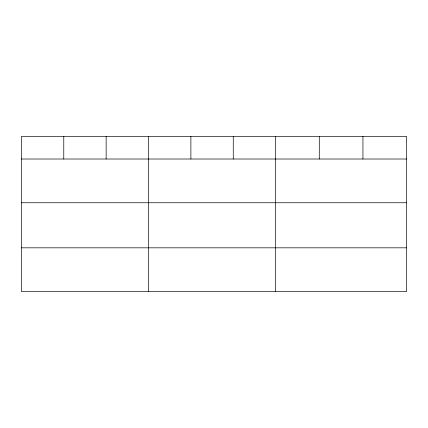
<?xml version="1.0" encoding="UTF-8"?>
<svg xmlns="http://www.w3.org/2000/svg" width="428" height="428" viewBox="0 0 428 428"><rect width="100%" height="100%" fill="white"/><g stroke="black" fill="none" stroke-linecap="round" stroke-linejoin="round"><path stroke-width="0.64" d="M406.6 202.754L406.6 136.436L21.4 136.436L21.4 291.564L406.6 291.564L406.6 202.754L21.4 202.754M21.4 159.013L406.6 159.013M21.4 247.823L406.6 247.823M362.944 136.436L362.944 159.013M319.288 136.436L319.288 159.013M275.632 136.436L275.632 291.564M233.26 136.436L233.26 159.013M190.888 136.436L190.888 159.013M148.516 136.436L148.516 291.564M106.144 136.436L106.144 159.013M63.772 136.436L63.772 159.013"/></g></svg>
